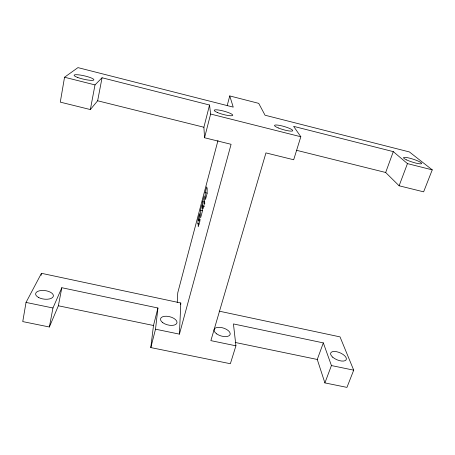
<?xml version="1.0" encoding="UTF-8"?>
<svg xmlns="http://www.w3.org/2000/svg" width="455" height="455" viewBox="0 0 455 455"><rect width="100%" height="100%" fill="white"/><g stroke="black" fill="none" stroke-linecap="round" stroke-linejoin="round"><path stroke-width="0.68" d="M155.519 329.192L179.424 334.135L180.8 302.985L41.456 273.307L26.032 302.421L22.75 321.594L49.367 326.997L58.365 305.777L61.823 287.719L157.936 308.001L155.519 329.192L150.81 347.58L230.361 363.721L235.923 345.811L233.443 323.932L323.329 342.899L331.433 365.558L324.898 382.905L346.955 387.381L353.706 370.165L340.033 336.893L219.185 311.157M177.222 302.529L177.763 292.77L217.979 140.51M202.56 206.052L202.776 201.593L204.289 195.872L204.602 202.873L203.038 208.754L202.941 206.098L202.56 206.052L203.937 206.371M197.857 223.769L198.141 219.117L199.62 213.514L199.779 221.016L198.243 226.772L198.204 223.928L197.857 223.769L199.227 224.082M150.81 347.58L153.483 325.501L157.936 308.001M296.7 150.338L385.669 172.485L399.109 185.782L423.633 191.839L432.25 169.863L409.403 151.947L265.043 115.217L258.719 103.359L229.752 95.931L233.233 107.124L77.953 67.619L64.542 77.236L60.282 102.136L90.352 109.558L97.643 100.782L102.056 77.765L209.539 105.025L210.625 114.034L204.551 137.751L231.083 144.303L179.424 334.135M41.092 275.355L41.456 273.307M49.367 326.997L52.951 307.989L61.823 287.719M90.352 109.558L94.998 84.909L102.056 77.765M204.551 137.751L203.891 127.235L209.539 105.025M227.216 105.532L229.752 95.931M200.462 210.346L201.957 204.687L202.395 206.667L202.191 211.939L200.644 217.757L200.462 210.346L202.492 210.819M205.148 192.641L206.678 186.857L207.196 188.58L207.07 193.597L205.489 199.546L205.148 192.641L207.196 193.125M180.436 304.338L180.8 302.985M432.25 169.863L407.458 163.618L393.296 151.634L293.623 126.353L300.823 136.756L293.68 159.756L265.953 152.908L210.875 340.636L235.923 345.811M324.898 382.905L317.266 359.467L323.329 342.899M385.669 172.485L393.296 151.634M399.109 185.782L407.458 163.618M26.032 302.421L52.951 307.989M331.433 365.558L353.706 370.165M58.365 305.777L153.483 325.501M235.195 342.45L317.266 359.467M198.141 219.117L200.211 219.594M198.158 220.47L200.189 220.937M202.776 201.593L204.818 202.071M202.822 202.862L204.875 203.339M202.941 206.098L204.295 206.411M97.643 100.782L203.891 127.235M64.542 77.236L94.998 84.909M210.625 114.034L300.823 136.756M332.736 357.209A8.446 3.822 23 0 0 346.073 359.911A8.446 3.822 23 0 0 336.643 351.715A8.446 3.822 23 0 0 332.736 357.209M278.244 127.935A9.481 1.638 16.1 0 0 292.707 130.778A9.481 1.638 16.1 0 0 279.973 125.478A9.481 1.638 16.1 0 0 278.244 127.935M216.722 333.902A8.389 4.129 17.3 0 0 230.054 334.681A8.389 4.129 17.3 0 0 219.606 327.321A8.389 4.129 17.3 0 0 216.722 333.902M406.776 159.978A9.521 1.507 17.9 0 0 421.54 163.669A9.521 1.507 17.9 0 0 409.506 158.135A9.521 1.507 17.9 0 0 406.776 159.978M217.348 112.482A9.578 1.678 15.1 0 0 232.568 115.507A9.578 1.678 15.1 0 0 220.584 110.377A9.578 1.678 15.1 0 0 217.348 112.482M162.754 322.663A8.469 4.22 14.3 0 0 176.688 323.545A8.469 4.22 14.3 0 0 166.837 316.253A8.469 4.22 14.3 0 0 162.754 322.663M38.573 297.485A8.952 4.294 7.4 0 0 53.212 296.62A8.952 4.294 7.4 0 0 41.752 290.472A8.952 4.294 7.4 0 0 38.573 297.485M77.816 77.526A10.158 1.723 13 0 0 93.793 79.978A10.158 1.723 13 0 0 80.387 75.075A10.158 1.723 13 0 0 77.816 77.526"/></g></svg>
